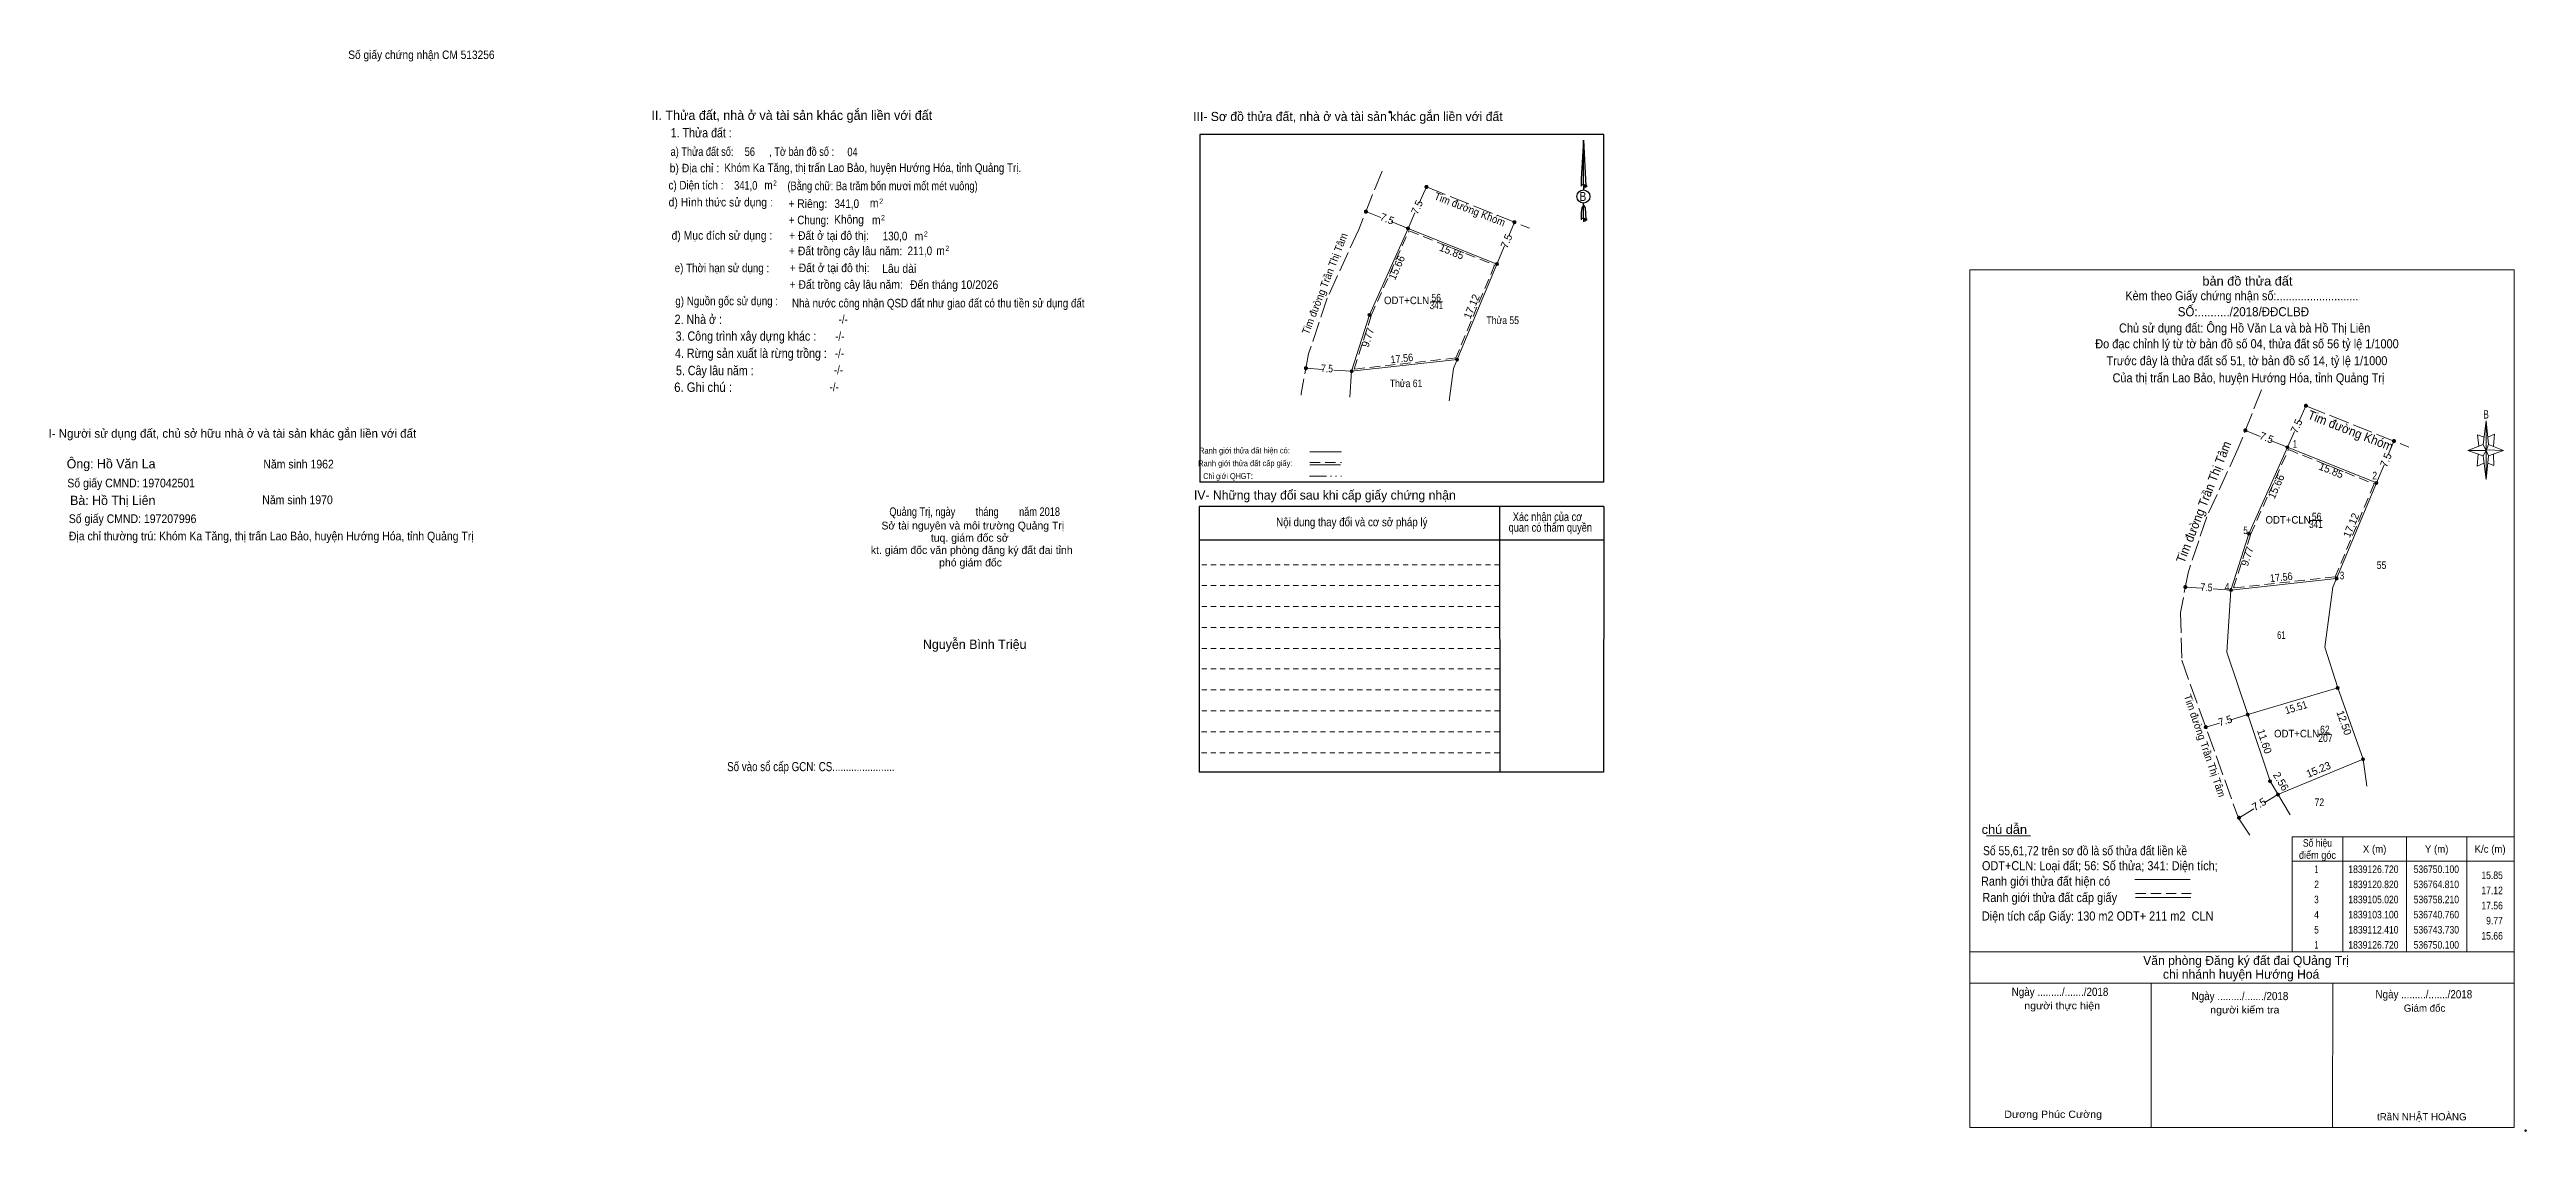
# Model space of a CAD drawing. Header units: metres. Extents: x 536032 to 536790, y 1838932 to 1839192.
# Drawn here: x 536380.1 to 536789.6, y 1839013.6 to 1839192.5 of the extents above; entities that cross this region are included whole.
import ezdxf
from ezdxf.enums import TextEntityAlignment as Align

# ---------------------------------------------------------------- set-up
doc = ezdxf.new("R2010")
doc.units = ezdxf.units.M
doc.header["$LTSCALE"] = 0.56
doc.header["$PDMODE"] = 32
doc.header["$PDSIZE"] = 0.28
for name, pattern in [('DASH_DOUBLE_DOT', [9.2, 5, -1.2, 0.3, -1.2, 0.3, -1.2]), ('LONG_DASHED', [7.5, 6, -1.5]), ('MEDIUM_DASHED', [4.5, 3, -1.5]), ('SHORT_DASHED', [2.7, 1.5, -1.2])]:
    doc.linetypes.add(name, pattern=pattern)
for name, color, linetype, lineweight in [('15', 7, 'Continuous', 13), ('17', 7, 'Continuous', 13), ('18', 7, 'Continuous', 25), ('28', 7, 'SHORT_DASHED', 13), ('4', 7, 'LONG_DASHED', 13), ('5', 7, 'Continuous', 13), ('55', 7, 'Continuous', 13), ('6', 7, 'Continuous', 13)]:
    doc.layers.add(name, color=color, linetype=linetype, lineweight=lineweight)
doc.layers.add('40', color=7, linetype='Continuous')

msp = doc.modelspace()

# ---------------------------------------------------------------- hatches: boundary and pattern name
at = {"layer": '15'}
for points in [[(536608.01, 1839169.75, 1), (536607.51, 1839169.75, 1)], [(536598, 1839165.67, 1), (536597.5, 1839165.67, 1)], [(536622.56, 1839163.92, 1), (536622.06, 1839163.92, 1)], [(536604.96, 1839162.9, 1), (536604.46, 1839162.9, 1)], [(536619.67, 1839157, 1), (536619.17, 1839157, 1)], [(536598.59, 1839148.59, 1), (536598.09, 1839148.59, 1)], [(536588.08, 1839139.78, 1), (536587.58, 1839139.78, 1)], [(536595.62, 1839139.28, 1), (536595.12, 1839139.28, 1)], [(536613.07, 1839141.2, 1), (536612.57, 1839141.2, 1)]]:
    msp.add_hatch(color=256, dxfattribs=at).paths.add_polyline_path(points)
at = {"layer": '4'}
for points in [[(536753.4, 1839133.57, 1), (536752.9, 1839133.57, 1)], [(536743.39, 1839129.49, 1), (536742.89, 1839129.49, 1)], [(536767.95, 1839127.74, 1), (536767.45, 1839127.74, 1)], [(536733.47, 1839103.6, 1), (536732.97, 1839103.6, 1)], [(536736.85, 1839080.45, 1), (536736.35, 1839080.45, 1)], [(536742.34, 1839065.47, 1), (536741.84, 1839065.47, 1)]]:
    msp.add_hatch(color=256, dxfattribs=at).paths.add_polyline_path(points)
at = {"layer": '5'}
for points in [[(536750.35, 1839126.72, 1), (536749.85, 1839126.72, 1)], [(536765.06, 1839120.82, 1), (536764.56, 1839120.82, 1)], [(536743.98, 1839112.41, 1), (536743.48, 1839112.41, 1)], [(536741.01, 1839103.1, 1), (536740.51, 1839103.1, 1)], [(536758.46, 1839105.02, 1), (536757.96, 1839105.02, 1)], [(536758.66, 1839086.92, 1), (536758.16, 1839086.92, 1)], [(536743.79, 1839082.51, 1), (536743.29, 1839082.51, 1)], [(536762.85, 1839075.14, 1), (536762.35, 1839075.14, 1)], [(536747.47, 1839071.51, 1), (536746.97, 1839071.51, 1)], [(536748.78, 1839069.31, 1), (536748.28, 1839069.31, 1)]]:
    msp.add_hatch(color=256, dxfattribs=at).paths.add_polyline_path(points)

# ---------------------------------------------------------------- linework, layer by layer
at = {"layer": '15'}
for p, q in [((536607.76, 1839169.75), (536606.57, 1839167.08)), ((536597.75, 1839165.67), (536600.22, 1839164.69)), ((536601.9, 1839164.02), (536604.71, 1839162.9)), ((536605.86, 1839165.48), (536604.71, 1839162.9)), ((536621.36, 1839161.64), (536622.31, 1839163.92)), ((536604.71, 1839162.9), (536598.34, 1839148.59)), ((536604.71, 1839162.9), (536619.42, 1839157)), ((536619.42, 1839157), (536620.67, 1839160)), ((536612.82, 1839141.2), (536619.42, 1839157)), ((536598.34, 1839148.59), (536595.37, 1839139.28)), ((536608.4, 1839150.76), (536610.43, 1839150.76)), ((536587.83, 1839139.78), (536590.61, 1839139.59)), ((536592.43, 1839139.48), (536595.37, 1839139.28)), ((536612.82, 1839141.2), (536595.37, 1839139.28)), ((536611.5, 1839134.4), (536612.21, 1839139.75)), ((536612.82, 1839141.2), (536612.21, 1839139.75)), ((536595.37, 1839139.28), (536595.09, 1839134.97))]:
    msp.add_line(p, q, dxfattribs=at)
at = {"layer": '15', "linetype": 'LONG_DASHED'}
for p, q in [((536607.76, 1839169.75), (536624.78, 1839162.93)), ((536587.04, 1839135.6), (536587.04, 1839135.34))]:
    msp.add_line(p, q, dxfattribs=at)
msp.add_lwpolyline([(536600.42, 1839172.37), (536596.57, 1839162.73), (536591.37, 1839151.38), (536588.28, 1839142.16), (536587.04, 1839135.6)], dxfattribs=at)
at = {"layer": '15', "linetype": 'MEDIUM_DASHED'}
msp.add_lwpolyline([(536604.87, 1839162.51), (536619.03, 1839156.83), (536612.61, 1839141.48), (536595.8, 1839139.63), (536598.62, 1839148.48)], close=True, dxfattribs=at)
at = {"layer": '15', "linetype": 'LONG_DASHED'}
for centre in [(536607.76, 1839169.75), (536597.75, 1839165.67), (536622.31, 1839163.92), (536587.83, 1839139.78)]:
    msp.add_circle(centre, 0.25, dxfattribs=at)
at = {"layer": '15'}
for centre in [(536604.71, 1839162.9), (536619.42, 1839157), (536598.34, 1839148.59), (536595.37, 1839139.28), (536612.82, 1839141.2)]:
    msp.add_circle(centre, 0.25, dxfattribs=at)
at = {"layer": '17'}
for p, q in [((536700.37, 1839062.46), (536707.61, 1839062.46)), ((536697.57, 1839014.25), (536697.59, 1839038.16)), ((536727.57, 1839014.23), (536727.59, 1839038.13)), ((536757.57, 1839014.2), (536757.59, 1839038.11))]:
    msp.add_line(p, q, dxfattribs=at)
at = {"layer": '18'}
for p, q in [((536633.7, 1839177.49), (536634.1, 1839169.88)), ((536633.7, 1839177.49), (536634.1, 1839169.88)), ((536633.7, 1839177.49), (536634.1, 1839169.88)), ((536633.36, 1839171.04), (536633.34, 1839169.88)), ((536633.7, 1839170.11), (536633.7, 1839169.79)), ((536633.7, 1839169.79), (536633.7, 1839169.63)), ((536633.7, 1839169.63), (536633.7, 1839169.35)), ((536633.7, 1839169.63), (536633.7, 1839169.35)), ((536633.7, 1839169.63), (536633.7, 1839169.35)), ((536633.7, 1839166.76), (536633.7, 1839167.12)), ((536633.7, 1839166.76), (536633.7, 1839167.12)), ((536633.7, 1839166.76), (536633.7, 1839167.12)), ((536633.7, 1839166.76), (536634.01, 1839166.31)), ((536633.7, 1839166.76), (536634.01, 1839166.31)), ((536633.7, 1839166.76), (536634.01, 1839166.31)), ((536633.7, 1839164.61), (536633.7, 1839164.31)), ((536633.7, 1839164.31), (536633.7, 1839164.09)), ((536634.01, 1839166.31), (536634.1, 1839164.35)), ((536634.01, 1839166.31), (536634.1, 1839164.35)), ((536634.01, 1839166.31), (536634.1, 1839164.35))]:
    msp.add_line(p, q, dxfattribs=at)
for points in [[(536633.7, 1839170.11), (536633.7, 1839177.49), (536633.36, 1839171.04)], [(536633.7, 1839164.61), (536633.7, 1839166.76), (536633.44, 1839166.31), (536633.36, 1839165.5), (536633.34, 1839164.35)]]:
    msp.add_lwpolyline(points, dxfattribs=at)
msp.add_ellipse((536633.7075, 1839168.1732), major_axis=(0, 1.0845), ratio=0.983453, dxfattribs=at)
for centre, start_param, end_param in [((536633.7079, 1839169.8443), 1.57079633, 3.07445202), ((536633.7079, 1839169.8443), 0.06714063, 1.57079633), ((536633.7079, 1839169.8443), 4.71238898, 6.28318531), ((536633.7079, 1839164.3092), 2.49106941, 3.07427841), ((536633.7079, 1839164.3092), 1.57079633, 2.49106941), ((536633.7079, 1839164.3092), 0.06714063, 1.57079633), ((536633.7079, 1839164.3092), 4.71238898, 6.28318531)]:
    msp.add_ellipse(centre, major_axis=(0.391, 0), ratio=0.655448, start_param=start_param, end_param=end_param, dxfattribs=at)
for p in [(536634.1, 1839169.88), (536634.1, 1839164.35)]:
    msp.add_point(p, dxfattribs=at)
at = {"layer": '28', "linetype": 'Continuous', "lineweight": 25}
for p, q in [((536570.3, 1839178.39), (536570.3, 1839120.93)), ((536637.1, 1839120.93), (536570.3, 1839120.93)), ((536619.85, 1839116.9), (536619.91, 1839073)), ((536637.08, 1839116.9), (536637.02, 1839073)), ((536637.02, 1839111.33), (536570.2, 1839111.33)), ((536637.02, 1839073), (536570.2, 1839073))]:
    msp.add_line(p, q, dxfattribs=at)
at = {"layer": '28'}
for p, q in [((536619.85, 1839107.3), (536570.2, 1839107.3)), ((536619.85, 1839103.85), (536570.2, 1839103.85)), ((536619.85, 1839100.37), (536570.2, 1839100.37)), ((536619.85, 1839096.92), (536570.2, 1839096.92)), ((536619.85, 1839093.46), (536570.2, 1839093.46)), ((536619.85, 1839090.07), (536570.2, 1839090.07)), ((536619.85, 1839086.59), (536570.2, 1839086.59)), ((536619.85, 1839083.13), (536570.2, 1839083.13)), ((536619.82, 1839079.67), (536570.2, 1839079.67)), ((536619.82, 1839076.22), (536570.2, 1839076.22))]:
    msp.add_line(p, q, dxfattribs=at)
at = {"layer": '28', "linetype": 'Continuous', "lineweight": 25}
for points in [[(536637.1, 1839120.93), (536637.1, 1839178.39), (536570.3, 1839178.39)], [(536637.08, 1839116.9), (536570.2, 1839116.9), (536570.2, 1839073)]]:
    msp.add_lwpolyline(points, dxfattribs=at)
at = {"layer": '28'}
msp.add_point((536601.7, 1839182.11), dxfattribs=at)
at = {"layer": '4'}
for centre in [(536753.15, 1839133.57), (536743.14, 1839129.49), (536767.7, 1839127.74), (536733.22, 1839103.6), (536736.6, 1839080.45), (536742.09, 1839065.47)]:
    msp.add_circle(centre, 0.25, dxfattribs=at)
at = {"layer": '5'}
for p, q in [((536753.15, 1839133.57), (536751.96, 1839130.9)), ((536743.14, 1839129.49), (536745.61, 1839128.51)), ((536747.29, 1839127.84), (536750.1, 1839126.72)), ((536751.25, 1839129.3), (536750.1, 1839126.72)), ((536766.75, 1839125.46), (536767.7, 1839127.74)), ((536782.44, 1839127.19), (536782.94, 1839131.09)), ((536783.34, 1839127.19), (536785.84, 1839126.19)), ((536750.1, 1839126.72), (536743.73, 1839112.41)), ((536750.1, 1839126.72), (536764.81, 1839120.82)), ((536764.81, 1839120.82), (536766.06, 1839123.82)), ((536782.44, 1839125.29), (536779.94, 1839126.19)), ((536783.34, 1839125.29), (536782.94, 1839121.39)), ((536784.24, 1839123.69), (536783.24, 1839124.09)), ((536784.14, 1839125.59), (536784.24, 1839123.69)), ((536758.21, 1839105.02), (536764.81, 1839120.82)), ((536743.73, 1839112.41), (536740.76, 1839103.1)), ((536753.79, 1839114.58), (536755.82, 1839114.58)), ((536733.22, 1839103.6), (536736, 1839103.41)), ((536737.82, 1839103.3), (536740.76, 1839103.1)), ((536740.76, 1839103.1), (536740.09, 1839092.82)), ((536758.21, 1839105.02), (536740.76, 1839103.1)), ((536758.21, 1839105.02), (536757.6, 1839103.57)), ((536740.09, 1839092.82), (536743.54, 1839082.51)), ((536743.54, 1839082.51), (536758.41, 1839086.92)), ((536758.41, 1839086.92), (536762.6, 1839075.14)), ((536740.56, 1839081.62), (536743.54, 1839082.51)), ((536736.6, 1839080.45), (536738.86, 1839081.12)), ((536755.21, 1839079.28), (536757.21, 1839079.28)), ((536748.53, 1839069.31), (536762.6, 1839075.14)), ((536762.6, 1839075.14), (536763.21, 1839070.68)), ((536742.09, 1839065.47), (536744.56, 1839066.94)), ((536746.27, 1839067.96), (536748.53, 1839069.31)), ((536759.27, 1839062.31), (536759.27, 1839043.31)), ((536769.77, 1839062.31), (536769.77, 1839043.31)), ((536779.77, 1839062.31), (536779.77, 1839043.31)), ((536750.87, 1839058.31), (536787.57, 1839058.31))]:
    msp.add_line(p, q, dxfattribs=at)
at = {"layer": '5', "linetype": 'LONG_DASHED'}
for p, q in [((536753.15, 1839133.57), (536770.17, 1839126.75)), ((536742, 1839065.42), (536744.2, 1839062.09))]:
    msp.add_line(p, q, dxfattribs=at)
at = {"layer": '5'}
for points in [[(536697.57, 1839156.05), (536787.57, 1839156.05), (536787.57, 1839014.25), (536697.57, 1839014.25)], [(536782.94, 1839126.19), (536779.94, 1839126.19), (536782.44, 1839127.19), (536783.34, 1839125.29), (536785.84, 1839126.19), (536782.94, 1839126.29)], [(536782.94, 1839131.09), (536783.34, 1839127.19), (536782.94, 1839126.19)], [(536782.94, 1839126.19), (536782.94, 1839121.39), (536782.44, 1839125.29)], [(536750.87, 1839062.31), (536787.57, 1839062.31), (536787.57, 1839043.31), (536750.87, 1839043.31)]]:
    msp.add_lwpolyline(points, close=True, dxfattribs=at)
at = {"layer": '5', "linetype": 'LONG_DASHED'}
msp.add_lwpolyline([(536745.81, 1839136.19), (536741.96, 1839126.55), (536736.76, 1839115.2), (536733.67, 1839105.98), (536732.43, 1839099.42), (536732.62, 1839091.51), (536742, 1839065.42)], dxfattribs=at)
at = {"layer": '5'}
for points in [[(536782.94, 1839126.19), (536782.44, 1839127.19), (536779.94, 1839126.19)], [(536782.64, 1839128.39), (536781.54, 1839128.79), (536781.74, 1839126.89)], [(536783.24, 1839128.39), (536784.34, 1839128.89), (536784.14, 1839126.89)], [(536781.64, 1839125.59), (536781.44, 1839123.59), (536782.54, 1839124.09)], [(536782.94, 1839126.19), (536783.34, 1839125.29), (536785.84, 1839126.19)], [(536758.41, 1839086.92), (536756.29, 1839093.65), (536757.6, 1839103.57)], [(536743.54, 1839082.51), (536747.22, 1839071.51), (536750.54, 1839065.94)]]:
    msp.add_lwpolyline(points, dxfattribs=at)
at = {"layer": '5', "linetype": 'MEDIUM_DASHED'}
msp.add_lwpolyline([(536750.26, 1839126.33), (536764.42, 1839120.65), (536758, 1839105.3), (536741.19, 1839103.45), (536744.01, 1839112.3)], close=True, dxfattribs=at)
at = {"layer": '5'}
for centre in [(536750.1, 1839126.72), (536764.81, 1839120.82), (536743.73, 1839112.41), (536740.76, 1839103.1), (536758.21, 1839105.02), (536758.41, 1839086.92), (536743.54, 1839082.51), (536762.6, 1839075.14), (536747.22, 1839071.51), (536748.53, 1839069.31)]:
    msp.add_circle(centre, 0.25, dxfattribs=at)
at = {"layer": '55'}
for p, q in [((536588.49, 1839125.97), (536593.71, 1839125.97)), ((536588.5, 1839123.83), (536593.54, 1839123.83)), ((536588.5, 1839123.83), (536593.54, 1839123.83))]:
    msp.add_line(p, q, dxfattribs=at)
at = {"layer": '55', "linetype": 'MEDIUM_DASHED'}
msp.add_line((536588.5, 1839124.19), (536593.69, 1839124.19), dxfattribs=at)
at = {"layer": '55', "linetype": 'DASH_DOUBLE_DOT'}
msp.add_line((536588.43, 1839121.94), (536593.69, 1839121.94), dxfattribs=at)
at = {"layer": '6'}
for p, q in [((536724.86, 1839055.24), (536734, 1839055.24)), ((536725, 1839052.31), (536734.14, 1839052.31)), ((536697.57, 1839043.31), (536787.57, 1839043.31)), ((536697.57, 1839043.31), (536787.57, 1839043.31)), ((536697.57, 1839038.15), (536787.57, 1839038.15))]:
    msp.add_line(p, q, dxfattribs=at)
at = {"layer": '6', "linetype": 'MEDIUM_DASHED'}
msp.add_line((536725, 1839052.93), (536734.2, 1839052.93), dxfattribs=at)
at = {"layer": '6'}
msp.add_point((536789.47, 1839013.75), dxfattribs=at)

# ---------------------------------------------------------------- texts
at = {"layer": '15'}
for s, rotation, width, p in [('Tim đường Khóm', 338.528, 0.95, (536614.7112, 1839165.471)), ('Tim đường Trần Thị Tâm', 68.605, 0.95, (536591.5295, 1839153.532)), ('7.5', 357.622, 0.85, (536591.2991, 1839139.1185)), ('17.56', 6.279, 0.9, (536603.7466, 1839140.7854))]:
    msp.add_text(s, height=1.25, rotation=rotation, dxfattribs=dict(at, width=width)).set_placement(p, align=Align.CENTER)
for s, rotation, p in [('7.5', 338.298, (536601.0389, 1839163.8967)), ('7.5', 65.999, (536606.7702, 1839166.1458)), ('15.85', 338.145, (536611.7073, 1839158.489)), ('7.5', 67.333, (536621.5578, 1839160.5541)), ('15.66', 66.004, (536603.4084, 1839156.1558)), ('17.12', 67.329, (536615.8096, 1839149.7541)), ('9.77', 72.307, (536598.6485, 1839144.6801))]:
    msp.add_text(s, height=1.25, rotation=rotation, dxfattribs=at).set_placement(p, align=Align.CENTER)
for s, width, p in [('ODT+CLN', 0.95, (536604.47, 1839150.37)), ('56', 0.85, (536609.37, 1839150.82)), ('341', 0.8, (536609.41, 1839149.55)), ('Thửa 55', 0.85, (536620.365, 1839147.08)), ('Thửa 61', 0.85, (536604.39, 1839136.65))]:
    msp.add_text(s, height=1.25, dxfattribs=dict(at, width=width)).set_placement(p, align=Align.CENTER)
at = {"layer": '18'}
for s, height, p in [('II. Thửa đất, nhà ở và tài sản khác gắn liền với đất', 1.551, (536502.845, 1839180.82)), ('Ông: Hồ Văn La', 1.53, (536390.305, 1839123.22)), ('Bà: Hồ Thị Liên', 1.53, (536390.58, 1839117.17)), ('Sở tài nguyên và môi trường Quảng Trị', 1.292, (536532.76, 1839113.12)), ('tuq. giám đốc sở', 1.293, (536532.255, 1839111.1)), ('kt. giám đốc văn phòng đăng ký đất đai tỉnh', 1.293, (536532.585, 1839109.08)), ('phó giám đốc', 1.293, (536532.385, 1839107.01)), ('Nguyễn Bình Triệu', 1.536, (536533.075, 1839093.37))]:
    msp.add_text(s, height=height, dxfattribs=at).set_placement(p, align=Align.CENTER)
for s, height, width, p in [('a) Thửa đất số:              , Tờ bản đồ số : ', 1.421, 0.8, (536496.525, 1839174.88)), ('1. Thửa đất :', 1.551, 0.85, (536487.87, 1839177.93)), ('56', 1.43, 0.8, (536495.9, 1839174.87)), ('04', 1.425, 0.8, (536512.875, 1839174.82)), ('b) Địa chỉ : ', 1.421, 0.9, (536486.975, 1839172.15)), ('c) Diện tích :                                                   ', 1.421, 0.85, (536498.44, 1839169.33)), ('d) Hình thức sử dụng :', 1.421, 0.9, (536491.085, 1839166.52)), ('341,0', 1.43, 0.8, (536495.225, 1839169.29)), (' m', 1.421, 0.85, (536498.765, 1839169.34)), ('2', 0.861, 0.75, (536500.055, 1839169.95)), ('(Bằng chữ: Ba trăm bốn mươi mốt mét vuông)', 1.43, 0.8, (536517.845, 1839169.21)), ('B', 1.489, 0.85, (536633.625, 1839167.43)), ('+ Riêng: ', 1.421, 0.9, (536505.715, 1839166.27)), ('       + Chung:', 1.421, 0.85, (536504.085, 1839163.57)), ('341,0', 1.43, 0.85, (536511.925, 1839166.27)), ('Không', 1.421, 0.9, (536512.29, 1839163.66)), (' m', 1.421, 0.9, (536516.22, 1839166.39)), (' m', 1.421, 0.9, (536516.56, 1839163.59)), ('2', 0.861, 0.8, (536517.615, 1839166.96)), ('2', 0.861, 0.8, (536517.915, 1839164.24)), ('đ) Mục đích sử dụng :', 1.421, 0.9, (536491.29, 1839161.02)), ('+ Đất trồng cây lâu năm:', 1.425, 0.9, (536511.73, 1839158.46)), ('+ Đất ở tại đô thị:', 1.425, 0.9, (536508.98, 1839161)), ('130,0', 1.43, 0.85, (536519.905, 1839160.92)), ('211,0', 1.43, 0.85, (536524.005, 1839158.47)), (' m', 1.421, 0.9, (536523.62, 1839160.9)), ('2', 0.861, 0.8, (536524.985, 1839161.55)), ('2', 0.861, 0.8, (536528.545, 1839159.15)), ('e) Thời hạn sử dụng :', 1.421, 0.85, (536491.29, 1839155.65)), ('+ Đất ở tại đô thị:', 1.425, 0.9, (536509.09, 1839155.66)), ('Lâu dài', 1.425, 0.9, (536520.595, 1839155.54)), (' m', 1.421, 0.9, (536527.19, 1839158.5)), ('g) Nguồn gốc sử dụng :', 1.421, 0.85, (536492.075, 1839150.19)), ('+ Đất trồng cây lâu năm:', 1.425, 0.9, (536511.83, 1839152.91)), ('Đến tháng 10/2026', 1.425, 0.9, (536529.675, 1839152.88)), ('2. Nhà ở :', 1.551, 0.85, (536487.375, 1839147.09)), ('3. Công trình xây dựng khác :', 1.551, 0.85, (536495.25, 1839144.32)), ('4. Rừng sản xuất là rừng trồng :', 1.551, 0.85, (536496.08, 1839141.48)), ('5. Cây lâu năm :', 1.551, 0.85, (536490.11, 1839138.63)), ('6. Ghi chú :', 1.551, 0.9, (536488.17, 1839135.87)), ('Quảng Trị, ngày        tháng        năm 2018', 1.42, 0.8, (536533.07, 1839115.36)), ('Số vào sổ cấp GCN: CS.......................', 1.506, 0.8, (536505.99, 1839073.17))]:
    msp.add_text(s, height=height, dxfattribs=dict(at, width=width)).set_placement(p, align=Align.CENTER)
at = {"layer": '18', "width": 0.85}
for s, height, p in [(' Khóm Ka Tăng, thị trấn Lao Bảo, huyện Hướng Hóa, tỉnh Quảng Trị.', 1.425, (536491.25, 1839172.21)), ('Nhà nước công nhận QSD đất như giao đất có thu tiền sử dụng đất', 1.42, (536502.87, 1839149.83))]:
    msp.add_text(s, height=height, dxfattribs=at).set_placement(p)
at = {"layer": '28'}
for s, height, p in [('III- Sơ đồ thửa đất, nhà ở và tài sản khác gắn liền với đất', 1.508, (536594.775, 1839180.64)), ('I- Người sử dụng đất, chủ sở hữu nhà ở và tài sản khác gắn liền với đất', 1.424, (536410.35, 1839128.29)), ('IV- Những thay đổi sau khi cấp giấy chứng nhận', 1.508, (536590.96, 1839118.06))]:
    msp.add_text(s, height=height, dxfattribs=at).set_placement(p, align=Align.CENTER)
for s, width, p in [('-/-', 0.85, (536511.345, 1839147.16)), ('-/-', 0.85, (536510.765, 1839144.37)), ('-/-', 0.85, (536510.555, 1839138.81)), ('-/-', 0.85, (536510.715, 1839141.57)), ('-/-', 0.85, (536509.845, 1839135.97)), ('Nội dung thay đổi và cơ sở pháp lý', 0.85, (536595.42, 1839113.65)), ('Xác nhận của cơ', 0.8, (536627.77, 1839114.51)), (' quan có thẩm quyền', 0.8, (536628.02, 1839112.75))]:
    msp.add_text(s, height=1.421, dxfattribs=dict(at, width=width)).set_placement(p, align=Align.CENTER)
at = {"layer": '28', "width": 0.9}
for s, p in [('Năm sinh 1962', (536415.47, 1839123.21)), ('Số giấy CMND: 197042501', (536383.07, 1839120.08)), ('Số giấy CMND: 197207996', (536383.31, 1839114.18)), ('Năm sinh 1970', (536415.3, 1839117.3)), ('Địa chỉ thường trú: Khóm Ka Tăng, thị trấn Lao Bảo, huyện Hướng Hóa, tỉnh Quảng Trị', (536383.32, 1839111.32))]:
    msp.add_text(s, height=1.44, dxfattribs=at).set_placement(p)
at = {"layer": '40', "width": 0.9}
msp.add_text('Số giấy chứng nhận CM 513256', height=1.396, dxfattribs=at).set_placement((536441.605, 1839190.9), align=Align.CENTER)
at = {"layer": '5'}
for s, height, width, p in [('Kèm theo Giấy chứng nhận số:...........................', 1.5, 0.9, (536742.56, 1839151.01)), ('bản đồ thửa đất', 1.5, 1.05, (536743.48, 1839153.44)), ('Chủ sử dụng đất: Ông Hồ Văn La và bà Hồ Thị Liên', 1.5, 0.9, (536743.025, 1839145.68)), ('SỐ:........../2018/ĐĐCLBĐ', 1.5, 0.95, (536742.82, 1839148.37)), ('Đo đạc chỉnh lý từ tờ bản đồ số 04, thửa đất số 56 tỷ lệ 1/1000 ', 1.5, 0.9, (536743.66, 1839143.07)), ('Trước đây là thửa đất số 51, tờ bản đồ số 14, tỷ lệ 1/1000', 1.5, 0.9, (536743.4, 1839140.27)), ('Của thị trấn Lao Bảo, huyện Hướng Hóa, tỉnh Quảng Trị', 1.5, 0.9, (536743.655, 1839137.44)), ('B', 1.378, 0.75, (536782.94, 1839131.46)), ('ODT+CLN', 1.25, 0.95, (536750.2, 1839114.09)), ('56', 1.25, 0.85, (536754.92, 1839114.64)), ('341', 1.25, 0.8, (536754.8, 1839113.37)), (' 55', 1.25, 0.85, (536765.455, 1839106.6)), ('61', 1.25, 0.75, (536749.085, 1839095.04)), ('ODT+CLN', 1.25, 0.95, (536751.61, 1839078.76)), ('207', 1.25, 0.85, (536756.375, 1839078.01)), ('62', 1.25, 0.85, (536756.29, 1839079.44)), (' 72', 1.25, 0.85, (536755.175, 1839067.41)), ('Số hiệu', 1.25, 0.85, (536755.06, 1839060.68)), ('điểm góc', 1.25, 0.9, (536755.06, 1839058.68)), (' 1', 1.25, 0.75, (536754.71, 1839056.33)), ('1839126.720', 1.25, 0.85, (536764.31, 1839056.33)), ('X (m)', 1.25, 0.95, (536764.51, 1839059.68)), ('536750.100', 1.25, 0.85, (536774.71, 1839056.33)), ('Y (m)', 1.25, 0.95, (536774.765, 1839059.68)), ('K/c (m)', 1.25, 0.95, (536783.605, 1839059.68)), (' 2', 1.25, 0.85, (536754.715, 1839053.83)), ('1839120.820', 1.25, 0.85, (536764.31, 1839053.83)), ('536764.810', 1.25, 0.85, (536774.71, 1839053.83)), (' 4', 1.25, 0.85, (536754.71, 1839048.83)), (' 3', 1.25, 0.8, (536754.705, 1839051.33)), ('1839105.020', 1.25, 0.85, (536764.31, 1839051.33)), ('1839103.100', 1.25, 0.85, (536764.31, 1839048.83)), ('536758.210', 1.25, 0.85, (536774.71, 1839051.33)), ('536740.760', 1.25, 0.85, (536774.71, 1839048.83)), (' 5', 1.25, 0.8, (536754.715, 1839046.33)), ('1839112.410', 1.25, 0.85, (536764.31, 1839046.33)), ('536743.730', 1.25, 0.85, (536774.71, 1839046.33)), (' 1', 1.25, 0.75, (536754.71, 1839043.83)), ('1839126.720', 1.25, 0.85, (536764.31, 1839043.83)), ('536750.100', 1.25, 0.85, (536774.71, 1839043.83))]:
    msp.add_text(s, height=height, dxfattribs=dict(at, width=width)).set_placement(p, align=Align.CENTER)
for s, rotation, p in [('7.5', 65.999, (536752.1579, 1839129.9608)), ('7.5', 338.298, (536746.4289, 1839127.7167)), ('15.85', 338.145, (536757.0973, 1839122.309)), ('7.5', 67.333, (536766.9457, 1839124.3691)), ('15.66', 66.004, (536748.7984, 1839119.9758)), ('17.12', 67.329, (536761.1996, 1839113.5741)), ('9.77', 72.307, (536744.0385, 1839108.5001)), ('7.5', 16.532, (536739.9822, 1839080.9301)), ('12.50', 289.58, (536758.8713, 1839080.9644)), ('11.60', 288.497, (536745.7029, 1839077.9083)), ('15.23', 22.507, (536755.4608, 1839072.8593)), ('2.56', 300.772, (536748.4852, 1839071.1698))]:
    msp.add_text(s, height=1.25, rotation=rotation, dxfattribs=at).set_placement(p, align=Align.CENTER)
for s, height, rotation, width, p in [('Tim đường Khóm', 1.5, 338.528, 0.95, (536760.2605, 1839128.7568)), ('Tim đường Trần Thị Tâm', 1.5, 68.605, 0.95, (536736.9322, 1839117.3914)), ('7.5', 1.25, 357.622, 0.85, (536736.6891, 1839102.9385)), ('17.56', 1.25, 6.279, 0.9, (536749.1366, 1839104.6054)), ('Tim đường Trần Thị Tâm', 1.25, 289.03, 0.95, (536735.8388, 1839077.1838)), ('15.51', 1.25, 16.519, 0.9, (536751.6923, 1839083.1093)), ('7.5', 1.25, 30.787, 1.05, (536745.7351, 1839067.1682))]:
    msp.add_text(s, height=height, rotation=rotation, dxfattribs=dict(at, width=width)).set_placement(p, align=Align.CENTER)
for s, width, p in [(' 1', 0.75, (536751.68, 1839126.64)), (' 2', 0.85, (536764.92, 1839121.41)), (' 5', 0.8, (536743.54, 1839112.36)), (' 4', 0.85, (536740.5, 1839103)), (' 3', 0.8, (536759.49, 1839104.89)), ('15.85', 0.85, (536785.71, 1839055.33)), ('17.12', 0.85, (536785.71, 1839052.83)), ('17.56', 0.85, (536785.71, 1839050.33)), ('15.66', 0.85, (536785.71, 1839045.33)), ('9.77', 0.85, (536785.71, 1839047.83))]:
    msp.add_text(s, height=1.25, dxfattribs=dict(at, width=width)).set_placement(p, align=Align.RIGHT)
at = {"layer": '55'}
for s, height, width, p in [('Ranh giới thửa đất cấp giấy:', 0.9656, 0.8, (536577.8089, 1839123.5856)), ('Ranh giới thửa đất hiện có:', 0.9697, 0.8, (536577.6689, 1839125.6851)), ('Chỉ giới QHGT:', 0.9656, 0.85, (536574.9539, 1839121.4689))]:
    msp.add_text(s, height=height, rotation=0.135, dxfattribs=dict(at, width=width)).set_placement(p, align=Align.CENTER)
at = {"layer": '6'}
for s, width, p in [('chú dẫn', 1.05, (536699.55, 1839062.79)), ('ODT+CLN: Loại đất; 56: Số thửa; 341: Diện tích;', 0.9, (536699.59, 1839056.79)), ('Số 55,61,72 trên sơ đồ là số thửa đất liền kề', 0.85, (536699.77, 1839059.27)), ('Ranh giới thửa đất hiện có ', 0.9, (536699.44, 1839054.23)), ('Diện tích cấp Giấy: 130 m2 ODT+ 211 m2  CLN', 0.9, (536699.58, 1839048.48)), ('Ranh giới thửa đất cấp giấy', 0.9, (536699.67, 1839051.53))]:
    msp.add_text(s, height=1.5, dxfattribs=dict(at, width=width)).set_placement(p)
for s, height, p in [(' Văn phòng Đăng ký đất đai QUảng Trị', 1.5, (536742.975, 1839041.13)), ('chi nhánh huyện Hướng Hoá', 1.5, (536742.44, 1839038.86)), ('Giám đốc', 1.2, (536772.765, 1839033.4)), ('tRầN NHẬT HOÀNG', 1.2, (536772.31, 1839015.44))]:
    msp.add_text(s, height=height, dxfattribs=at).set_placement(p, align=Align.CENTER)
for s, height, width, p in [('Ngày ........./......./2018', 1.35, 0.9, (536712.5, 1839036.02)), ('Ngày ........./......./2018', 1.35, 0.9, (536772.65, 1839035.62)), ('người thực hiện', 1.2, 1.1, (536712.855, 1839033.81)), ('Ngày ........./......./2018', 1.35, 0.9, (536742.25, 1839035.32)), ('người kiểm tra', 1.2, 1.1, (536743.05, 1839033.12)), ('Dương Phúc Cường', 1.2, 1.1, (536711.365, 1839015.85))]:
    msp.add_text(s, height=height, dxfattribs=dict(at, width=width)).set_placement(p, align=Align.CENTER)

doc.saveas('drawing.dxf')
